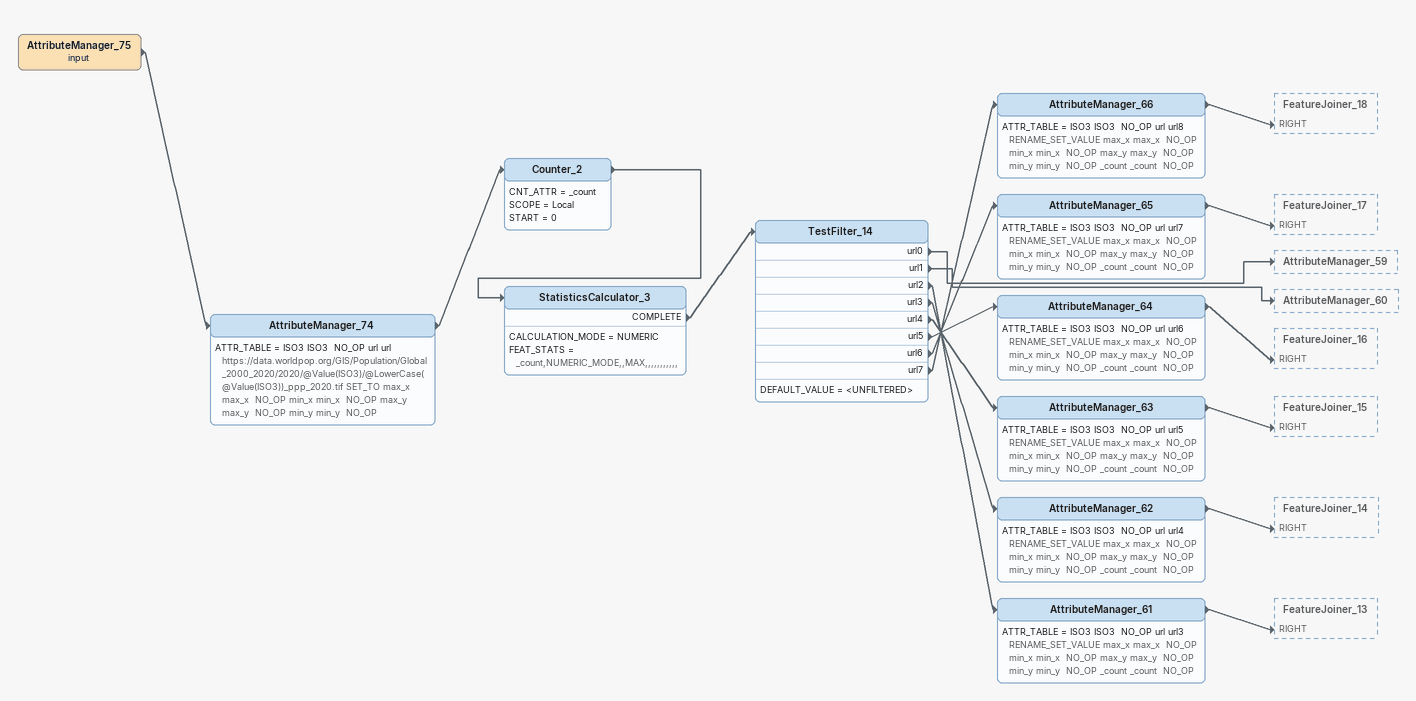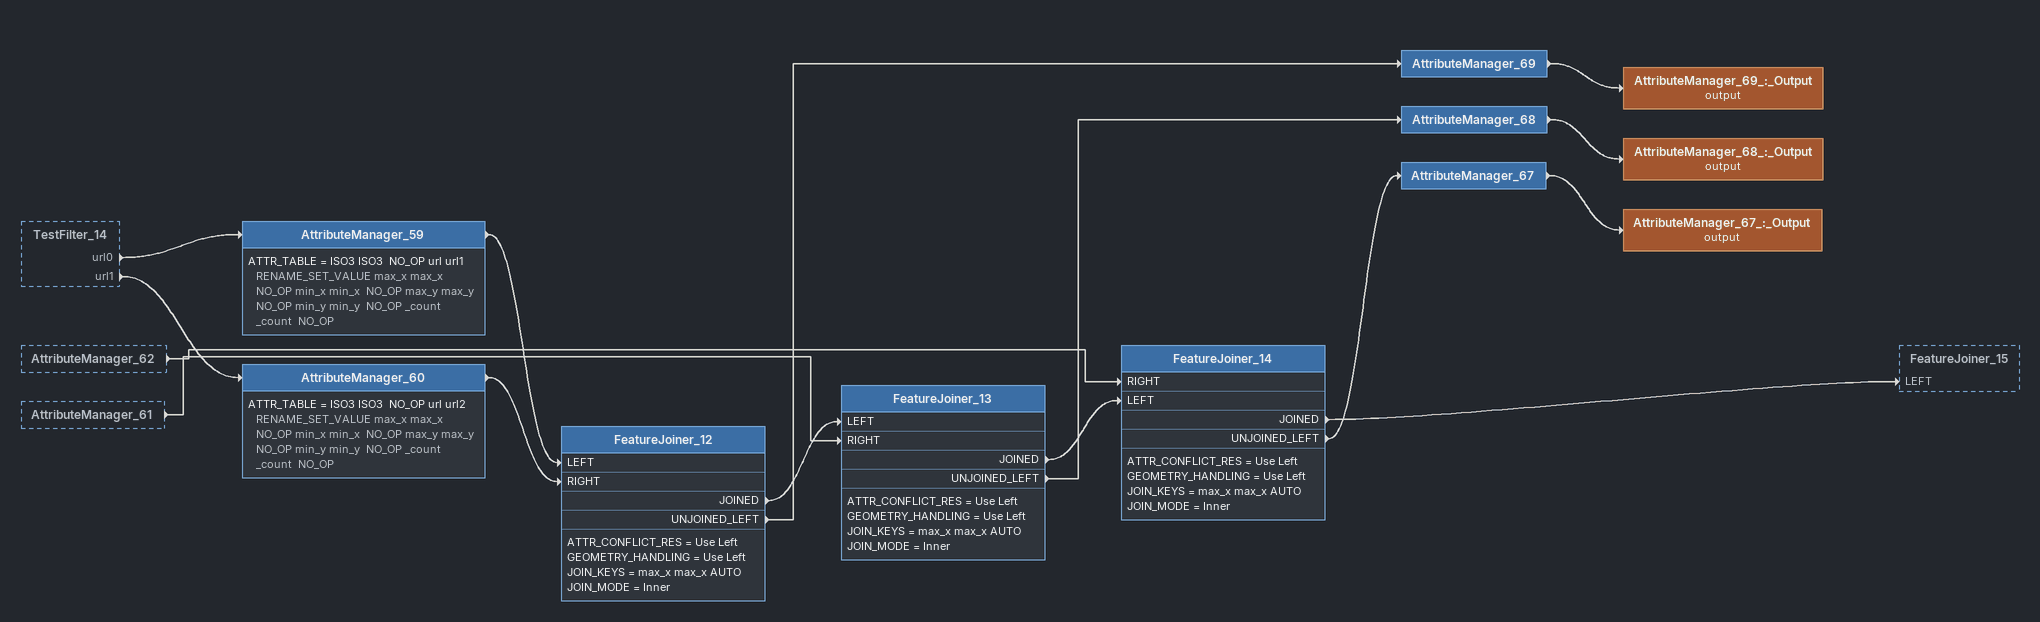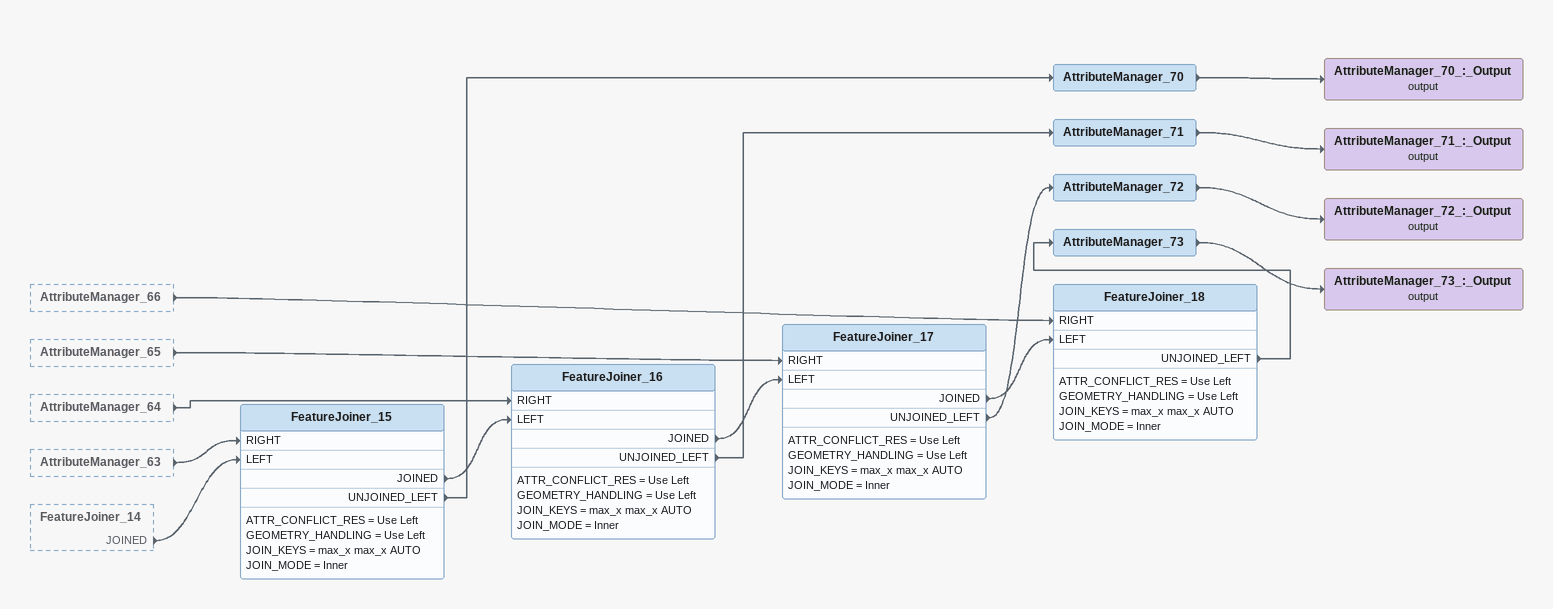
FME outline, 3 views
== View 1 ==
AttributeManager_75 (input)
    -> AttributeManager_74
AttributeManager_74
    ATTR_TABLE = ISO3 ISO3  NO_OP url url https://data.worldpop.org/GIS/Population/Global_2000_2020/2020/@Value(ISO3)/@LowerCase(@Value(ISO3))_ppp_2020.tif SET_TO max_x max_x  NO_OP min_x min_x  NO_OP max_y max_y  NO_OP min_y min_y  NO_OP
    -> Counter_2
Counter_2
    CNT_ATTR = _count
    SCOPE = Local
    START = 0
    -> StatisticsCalculator_3
StatisticsCalculator_3
    CALCULATION_MODE = NUMERIC
    FEAT_STATS = _count,NUMERIC_MODE,,MAX,,,,,,,,,,,
    COMPLETE -> TestFilter_14
TestFilter_14
    DEFAULT_VALUE = <UNFILTERED>
    url0 -> AttributeManager_59
    url1 -> AttributeManager_60
    url2 -> AttributeManager_61
    url3 -> AttributeManager_62
    url4 -> AttributeManager_63
    url5 -> AttributeManager_64
    url6 -> AttributeManager_65
    url7 -> AttributeManager_66
AttributeManager_66
    ATTR_TABLE = ISO3 ISO3  NO_OP url url8  RENAME_SET_VALUE max_x max_x  NO_OP min_x min_x  NO_OP max_y max_y  NO_OP min_y min_y  NO_OP _count _count  NO_OP
    -> FeatureJoiner_18 [RIGHT]
AttributeManager_65
    ATTR_TABLE = ISO3 ISO3  NO_OP url url7  RENAME_SET_VALUE max_x max_x  NO_OP min_x min_x  NO_OP max_y max_y  NO_OP min_y min_y  NO_OP _count _count  NO_OP
    -> FeatureJoiner_17 [RIGHT]
AttributeManager_64
    ATTR_TABLE = ISO3 ISO3  NO_OP url url6  RENAME_SET_VALUE max_x max_x  NO_OP min_x min_x  NO_OP max_y max_y  NO_OP min_y min_y  NO_OP _count _count  NO_OP
    -> FeatureJoiner_16 [RIGHT]
AttributeManager_63
    ATTR_TABLE = ISO3 ISO3  NO_OP url url5  RENAME_SET_VALUE max_x max_x  NO_OP min_x min_x  NO_OP max_y max_y  NO_OP min_y min_y  NO_OP _count _count  NO_OP
    -> FeatureJoiner_15 [RIGHT]
AttributeManager_62
    ATTR_TABLE = ISO3 ISO3  NO_OP url url4  RENAME_SET_VALUE max_x max_x  NO_OP min_x min_x  NO_OP max_y max_y  NO_OP min_y min_y  NO_OP _count _count  NO_OP
    -> FeatureJoiner_14 [RIGHT]
AttributeManager_61
    ATTR_TABLE = ISO3 ISO3  NO_OP url url3  RENAME_SET_VALUE max_x max_x  NO_OP min_x min_x  NO_OP max_y max_y  NO_OP min_y min_y  NO_OP _count _count  NO_OP
    -> FeatureJoiner_13 [RIGHT]

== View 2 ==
TestFilter_14 [outside]
    url0 -> AttributeManager_59
    url1 -> AttributeManager_60
AttributeManager_62 [outside]
    -> FeatureJoiner_14 [RIGHT]
AttributeManager_61 [outside]
    -> FeatureJoiner_13 [RIGHT]
AttributeManager_59
    ATTR_TABLE = ISO3 ISO3  NO_OP url url1  RENAME_SET_VALUE max_x max_x  NO_OP min_x min_x  NO_OP max_y max_y  NO_OP min_y min_y  NO_OP _count _count  NO_OP
    -> FeatureJoiner_12 [LEFT]
AttributeManager_60
    ATTR_TABLE = ISO3 ISO3  NO_OP url url2  RENAME_SET_VALUE max_x max_x  NO_OP min_x min_x  NO_OP max_y max_y  NO_OP min_y min_y  NO_OP _count _count  NO_OP
    -> FeatureJoiner_12 [RIGHT]
FeatureJoiner_12
    ATTR_CONFLICT_RES = Use Left
    GEOMETRY_HANDLING = Use Left
    JOIN_KEYS = max_x max_x AUTO
    JOIN_MODE = Inner
    JOINED -> FeatureJoiner_13 [LEFT]
    UNJOINED_LEFT -> AttributeManager_69
AttributeManager_69
    -> AttributeManager_69_:_Output (output)
AttributeManager_69_:_Output (output)
FeatureJoiner_13
    ATTR_CONFLICT_RES = Use Left
    GEOMETRY_HANDLING = Use Left
    JOIN_KEYS = max_x max_x AUTO
    JOIN_MODE = Inner
    JOINED -> FeatureJoiner_14 [LEFT]
    UNJOINED_LEFT -> AttributeManager_68
AttributeManager_68
    -> AttributeManager_68_:_Output (output)
AttributeManager_68_:_Output (output)
FeatureJoiner_14
    ATTR_CONFLICT_RES = Use Left
    GEOMETRY_HANDLING = Use Left
    JOIN_KEYS = max_x max_x AUTO
    JOIN_MODE = Inner
    JOINED -> FeatureJoiner_15 [LEFT]
    UNJOINED_LEFT -> AttributeManager_67
AttributeManager_67
    -> AttributeManager_67_:_Output (output)
AttributeManager_67_:_Output (output)

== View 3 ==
AttributeManager_66 [outside]
    -> FeatureJoiner_18 [RIGHT]
AttributeManager_65 [outside]
    -> FeatureJoiner_17 [RIGHT]
AttributeManager_64 [outside]
    -> FeatureJoiner_16 [RIGHT]
AttributeManager_63 [outside]
    -> FeatureJoiner_15 [RIGHT]
FeatureJoiner_14 [outside]
    JOINED -> FeatureJoiner_15 [LEFT]
FeatureJoiner_15
    ATTR_CONFLICT_RES = Use Left
    GEOMETRY_HANDLING = Use Left
    JOIN_KEYS = max_x max_x AUTO
    JOIN_MODE = Inner
    JOINED -> FeatureJoiner_16 [LEFT]
    UNJOINED_LEFT -> AttributeManager_70
AttributeManager_70
    -> AttributeManager_70_:_Output (output)
AttributeManager_70_:_Output (output)
FeatureJoiner_16
    ATTR_CONFLICT_RES = Use Left
    GEOMETRY_HANDLING = Use Left
    JOIN_KEYS = max_x max_x AUTO
    JOIN_MODE = Inner
    JOINED -> FeatureJoiner_17 [LEFT]
    UNJOINED_LEFT -> AttributeManager_71
AttributeManager_71
    -> AttributeManager_71_:_Output (output)
AttributeManager_71_:_Output (output)
FeatureJoiner_17
    ATTR_CONFLICT_RES = Use Left
    GEOMETRY_HANDLING = Use Left
    JOIN_KEYS = max_x max_x AUTO
    JOIN_MODE = Inner
    JOINED -> FeatureJoiner_18 [LEFT]
    UNJOINED_LEFT -> AttributeManager_72
AttributeManager_72
    -> AttributeManager_72_:_Output (output)
AttributeManager_72_:_Output (output)
FeatureJoiner_18
    ATTR_CONFLICT_RES = Use Left
    GEOMETRY_HANDLING = Use Left
    JOIN_KEYS = max_x max_x AUTO
    JOIN_MODE = Inner
    UNJOINED_LEFT -> AttributeManager_73
AttributeManager_73
    -> AttributeManager_73_:_Output (output)
AttributeManager_73_:_Output (output)
